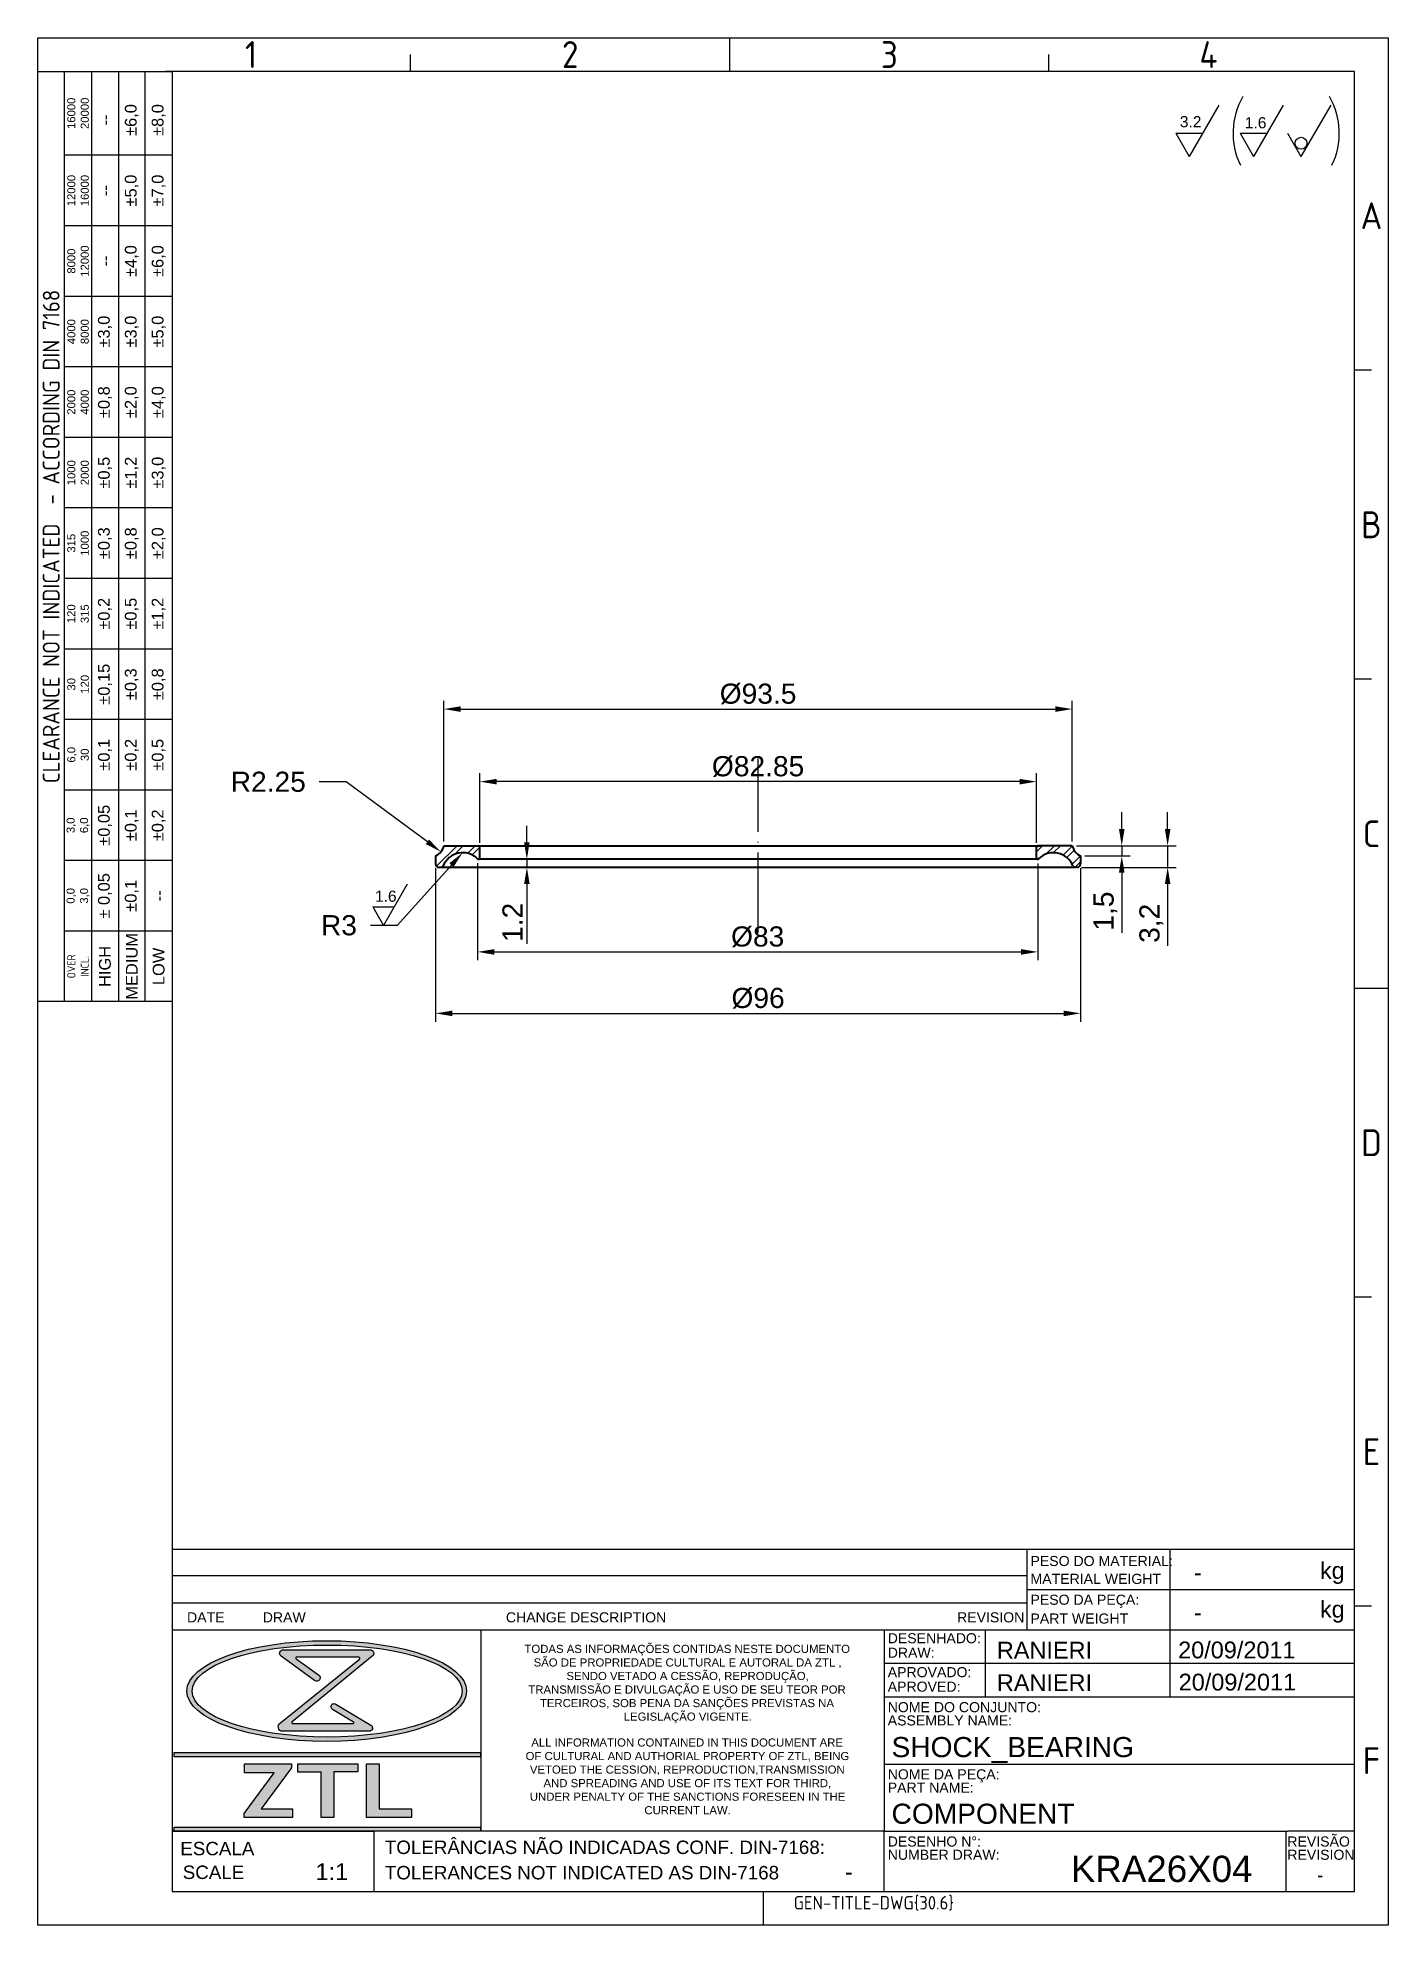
# Model space of a CAD drawing. Header units: millimetres. Extents: x 4519 to 4720, y 1613 to 1894.
import ezdxf
from ezdxf import colors
from ezdxf.entities.mleader import LeaderData, LeaderLine
from ezdxf.enums import TextEntityAlignment as Align
from ezdxf.math import Vec2, Vec3

# ---------------------------------------------------------------- set-up
doc = ezdxf.new("R2010")
doc.units = ezdxf.units.MM
doc.linetypes.add('ACAD_ISO04W100', pattern=[30, 24, -3, 0, -3])
for name, color, linetype, lineweight in [('AM_0', 7, 'Continuous', 40), ('AM_4', 1, 'ACAD_ISO04W100', 25), ('AM_5', 3, 'Continuous', 25)]:
    doc.layers.add(name, color=color, linetype=linetype, lineweight=lineweight)
doc.styles.add('ACISOTS', font='isocp.shx', dxfattribs={"height": 1})
doc.styles.get("Standard").update_dxf_attribs({"font": 'arial.ttf'})
doc.dimstyles.new('ISO-25', dxfattribs={"dimtxt": 3, "dimasz": 2.5, "dimexe": 1.25, "dimexo": 0.625, "dimtad": 1, "dimtxsty": 'Standard', "dimcen": 2.5, "dimadec": 0, "dimazin": 0, "dimtfac": 1, "dimtmove": 0, "dimatfit": 3, "dimfxl": 1, "dimarcsym": 0})

# ---------------------------------------------------------------- blocks, each defined once
blk = doc.blocks.new('*D130')
at = {"layer": 'AM_5', "color": 0, "lineweight": -2}
for p, q in [((4578.11, 1770.76), (4578.11, 1747.89)), ((4674.11, 1770.76), (4674.11, 1747.89)), ((4580.61, 1749.14), (4671.61, 1749.14))]:
    blk.add_line(p, q, dxfattribs=at)
at = {"layer": 'AM_5', "color": 0}
for points in [[(4580.61, 1749.55), (4580.61, 1748.72), (4578.11, 1749.14)], [(4671.61, 1749.55), (4671.61, 1748.72), (4674.11, 1749.14)]]:
    blk.add_solid(points, dxfattribs=at)
at = {"layer": 'Defpoints', "color": 0}
for p in [(4578.11, 1771.38), (4674.11, 1771.38), (4674.11, 1749.14)]:
    blk.add_point(p, dxfattribs=at)
at = {"layer": 'AM_5', "color": 0, "insert": (4626.11, 1751.38), "char_height": 3, "attachment_point": 5}
blk.add_mtext('%%C96', dxfattribs=at)
blk = doc.blocks.new('*D131')
at = {"layer": 'AM_5', "color": 0, "lineweight": -2}
for p, q in [((4687.07, 1776.58), (4687.07, 1779.08)), ((4673.48, 1774.08), (4688.32, 1774.08)), ((4687.07, 1774.08), (4687.07, 1770.88)), ((4674.23, 1770.88), (4688.32, 1770.88)), ((4687.07, 1768.38), (4687.07, 1759.21))]:
    blk.add_line(p, q, dxfattribs=at)
at = {"layer": 'AM_5', "color": 0}
for points in [[(4686.65, 1776.58), (4687.48, 1776.58), (4687.07, 1774.08)], [(4686.65, 1768.38), (4687.48, 1768.38), (4687.07, 1770.88)]]:
    blk.add_solid(points, dxfattribs=at)
at = {"layer": 'Defpoints', "color": 0}
for p in [(4672.86, 1774.08), (4673.61, 1770.88), (4687.07, 1770.88)]:
    blk.add_point(p, dxfattribs=at)
at = {"layer": 'AM_5', "color": 0, "insert": (4684.64, 1762.55), "char_height": 3, "attachment_point": 5, "rotation": 90}
blk.add_mtext('3,2', dxfattribs=at)
blk = doc.blocks.new('*D132')
at = {"layer": 'AM_5', "color": 0, "lineweight": -2}
for p, q in [((4680.24, 1776.58), (4680.24, 1779.08)), ((4673.48, 1774.08), (4681.49, 1774.08)), ((4680.24, 1774.08), (4680.24, 1772.58)), ((4674.73, 1772.58), (4681.49, 1772.58)), ((4680.24, 1770.08), (4680.24, 1761.13))]:
    blk.add_line(p, q, dxfattribs=at)
at = {"layer": 'AM_5', "color": 0}
for points in [[(4679.82, 1776.58), (4680.65, 1776.58), (4680.24, 1774.08)], [(4679.82, 1770.08), (4680.65, 1770.08), (4680.24, 1772.58)]]:
    blk.add_solid(points, dxfattribs=at)
at = {"layer": 'Defpoints', "color": 0}
for p in [(4672.86, 1774.08), (4674.11, 1772.58), (4680.24, 1772.58)]:
    blk.add_point(p, dxfattribs=at)
at = {"layer": 'AM_5', "color": 0, "insert": (4677.81, 1764.36), "char_height": 3, "attachment_point": 5, "rotation": 90}
blk.add_mtext('1,5', dxfattribs=at)
blk = doc.blocks.new('*D133')
at = {"layer": 'AM_5', "color": 0, "lineweight": -2}
for p, q in [((4584.68, 1774.51), (4584.68, 1784.89)), ((4667.53, 1774.51), (4667.53, 1784.89)), ((4665.03, 1783.64), (4587.18, 1783.64))]:
    blk.add_line(p, q, dxfattribs=at)
at = {"layer": 'AM_5', "color": 0}
for points in [[(4587.18, 1784.05), (4587.18, 1783.22), (4584.68, 1783.64)], [(4665.03, 1784.05), (4665.03, 1783.22), (4667.53, 1783.64)]]:
    blk.add_solid(points, dxfattribs=at)
at = {"layer": 'Defpoints', "color": 0}
for p in [(4584.68, 1783.64), (4584.68, 1773.88), (4667.53, 1773.88)]:
    blk.add_point(p, dxfattribs=at)
at = {"layer": 'AM_5', "color": 0, "insert": (4626.11, 1785.88), "char_height": 3, "attachment_point": 5}
blk.add_mtext('%%C82.85', dxfattribs=at)
blk = doc.blocks.new('*D134')
at = {"layer": 'AM_5', "color": 0, "lineweight": -2}
for p, q in [((4584.37, 1771.5), (4584.37, 1757.04)), ((4667.73, 1771.46), (4667.73, 1757.04)), ((4586.87, 1758.29), (4665.23, 1758.29))]:
    blk.add_line(p, q, dxfattribs=at)
at = {"layer": 'AM_5', "color": 0}
for points in [[(4586.87, 1758.71), (4586.87, 1757.87), (4584.37, 1758.29)], [(4665.23, 1758.71), (4665.23, 1757.87), (4667.73, 1758.29)]]:
    blk.add_solid(points, dxfattribs=at)
at = {"layer": 'Defpoints', "color": 0}
for p in [(4584.37, 1772.12), (4667.73, 1772.08), (4667.73, 1758.29)]:
    blk.add_point(p, dxfattribs=at)
at = {"layer": 'AM_5', "color": 0, "insert": (4626.05, 1760.53), "char_height": 3, "attachment_point": 5}
blk.add_mtext('%%C83', dxfattribs=at)
blk = doc.blocks.new('*D135')
at = {"layer": 'AM_5', "color": 0, "lineweight": -2}
for p, q in [((4591.7, 1774.58), (4591.7, 1777.08)), ((4591.07, 1772.08), (4590.45, 1772.08)), ((4591.07, 1770.88), (4590.45, 1770.88)), ((4591.7, 1772.08), (4591.7, 1770.88)), ((4591.7, 1768.38), (4591.7, 1759.49))]:
    blk.add_line(p, q, dxfattribs=at)
at = {"layer": 'AM_5', "color": 0}
for points in [[(4591.28, 1774.58), (4592.11, 1774.58), (4591.7, 1772.08)], [(4591.28, 1768.38), (4592.11, 1768.38), (4591.7, 1770.88)]]:
    blk.add_solid(points, dxfattribs=at)
at = {"layer": 'Defpoints', "color": 0}
for p in [(4591.7, 1772.08), (4591.7, 1770.88), (4591.7, 1770.88)]:
    blk.add_point(p, dxfattribs=at)
at = {"layer": 'AM_5', "color": 0, "insert": (4589.56, 1762.69), "char_height": 3, "attachment_point": 5, "rotation": 90}
blk.add_mtext('1.2', dxfattribs=at)
blk = doc.blocks.new('*D136')
at = {"layer": 'AM_5', "color": 0, "lineweight": -2}
for p, q in [((4579.36, 1774.71), (4579.36, 1795.69)), ((4672.86, 1774.71), (4672.86, 1795.69)), ((4581.86, 1794.44), (4670.36, 1794.44))]:
    blk.add_line(p, q, dxfattribs=at)
at = {"layer": 'AM_5', "color": 0}
for points in [[(4581.86, 1794.86), (4581.86, 1794.02), (4579.36, 1794.44)], [(4670.36, 1794.86), (4670.36, 1794.02), (4672.86, 1794.44)]]:
    blk.add_solid(points, dxfattribs=at)
at = {"layer": 'Defpoints', "color": 0}
for p in [(4672.86, 1794.44), (4579.36, 1774.08), (4672.86, 1774.08)]:
    blk.add_point(p, dxfattribs=at)
at = {"layer": 'AM_5', "color": 0, "insert": (4626.11, 1796.68), "char_height": 3, "attachment_point": 5}
blk.add_mtext('%%C93.5', dxfattribs=at)

msp = doc.modelspace()

# ---------------------------------------------------------------- hatches: boundary and pattern name
h = msp.add_hatch(color=256)
edge = h.paths.add_edge_path()
edge.add_ellipse((4561.91, 1648.251), major_axis=(20.817, 0), ratio=0.3599074, start_angle=191.45916, end_angle=452.8175)
edge.add_ellipse((4561.91, 1648.251), major_axis=(20.817, 0), ratio=0.3599074, start_angle=92.8175, end_angle=191.45916)
edge = h.paths.add_edge_path(flags=16)
edge.add_ellipse((4561.975, 1648.251), major_axis=(20.11, 0), ratio=0.3406642, start_angle=93.06698, end_angle=371.45916)
edge.add_ellipse((4561.975, 1648.251), major_axis=(20.11, 0), ratio=0.3406642, start_angle=11.45916, end_angle=93.06698)
h = msp.add_hatch(color=256)
edge = h.paths.add_edge_path()
edge.add_line((4566.762, 1652.997), (4555.044, 1643.507))
edge.add_arc((4555.357, 1642.924), 0.662, 118.14094, 270)
edge.add_line((4555.357, 1642.261), (4568.243, 1642.261))
edge.add_arc((4568.226, 1642.749), 0.488, 271.96853, 418.91083)
edge.add_line((4568.478, 1643.167), (4563.26, 1646.314))
edge.add_arc((4563.013, 1645.908), 0.475, 58.66819, 238.80525)
edge.add_line((4562.767, 1645.502), (4565.884, 1643.615))
edge.add_arc((4565.815, 1643.517), 0.12, -90, 54.65447, ccw=False)
edge.add_line((4565.815, 1643.397), (4556.834, 1643.397))
edge.add_arc((4556.861, 1643.561), 0.167, 129.23635, 260.82262, ccw=False)
edge.add_line((4556.755, 1643.69), (4568.686, 1653.433))
edge.add_arc((4568.374, 1653.861), 0.529, 306.0702, 450)
edge.add_line((4568.374, 1654.39), (4555.437, 1654.39))
edge.add_arc((4555.417, 1653.878), 0.513, 87.72721, 233.74708)
edge.add_line((4555.114, 1653.464), (4560.083, 1649.82))
edge.add_arc((4560.404, 1650.238), 0.527, 232.47139, 414.7334)
edge.add_line((4560.708, 1650.668), (4557.36, 1653.035))
edge.add_arc((4557.426, 1653.163), 0.144, 90, 242.52347, ccw=False)
edge.add_line((4557.426, 1653.307), (4566.679, 1653.307))
edge.add_arc((4566.651, 1653.134), 0.176, -50.99642, 80.76554, ccw=False)
for points in [[(4539.182, 1638.481), (4584.775, 1638.481), (4584.775, 1639.086), (4539.182, 1639.086)], [(4549.611, 1630.036), (4549.611, 1629.436), (4556.805, 1629.436), (4556.805, 1630.701), (4552.142, 1630.701), (4556.671, 1636.826), (4556.671, 1637.425), (4549.678, 1637.425), (4549.678, 1636.094), (4554.107, 1636.094)], [(4557.604, 1636.161), (4561.068, 1636.161), (4561.068, 1629.436), (4562.966, 1629.436), (4562.966, 1636.227), (4566.529, 1636.227), (4566.529, 1637.425), (4557.604, 1637.425)], [(4574.522, 1629.403), (4574.522, 1630.701), (4569.693, 1630.701), (4569.693, 1637.425), (4567.828, 1637.425), (4567.828, 1629.403)], [(4584.775, 1627.989), (4539.182, 1627.989), (4539.182, 1627.384), (4584.775, 1627.384)]]:
    msp.add_hatch(color=256).paths.add_polyline_path(points)
at = {"layer": 'AM_5'}
h = msp.add_hatch(dxfattribs=at)
h.set_pattern_fill('ANSI32', color=256, scale=0.2, style=0)
h.paths.add_polyline_path([(4584.684, 1773.885, 0.4142136), (4584.484, 1774.085), (4579.359, 1774.085, -0.2293686), (4578.109, 1772.585), (4578.109, 1771.385, 0.4879148), (4578.73, 1770.9, 0.2981643), (4579.248, 1771.08, -0.5475661), (4584.369, 1772.121, 0.6072208), (4584.684, 1772.285)])
h.paths.add_polyline_path([(4672.859, 1774.085), (4667.734, 1774.085, 0.4142136), (4667.534, 1773.885), (4667.534, 1772.285, 0.6072208), (4667.849, 1772.121, -0.5475661), (4672.971, 1771.08, 0.2981643), (4673.488, 1770.9, 0.4879148), (4674.109, 1771.385), (4674.109, 1772.585, -0.2293686)])

# ---------------------------------------------------------------- linework, layer by layer
at = {"color": 135, "lineweight": 25}
for p, q in [((4518.9, 1613.384), (4518.9, 1894.384)), ((4518.9, 1894.384), (4719.9, 1894.384)), ((4621.9, 1889.384), (4621.9, 1894.384)), ((4719.9, 1894.384), (4719.9, 1613.384)), ((4574.4, 1889.384), (4574.4, 1891.884)), ((4669.4, 1889.384), (4669.4, 1891.884)), ((4522.9, 1750.884), (4522.9, 1889.384)), ((4526.9, 1889.384), (4526.9, 1750.884)), ((4530.9, 1889.384), (4530.9, 1750.884)), ((4534.9, 1750.884), (4534.9, 1889.384)), ((4538.9, 1876.884), (4522.9, 1876.884)), ((4538.9, 1866.384), (4522.9, 1866.384)), ((4538.9, 1855.884), (4522.9, 1855.884)), ((4538.9, 1845.384), (4522.9, 1845.384)), ((4717.4, 1844.884), (4714.9, 1844.884)), ((4538.9, 1834.884), (4522.9, 1834.884)), ((4538.9, 1824.384), (4522.9, 1824.384)), ((4538.9, 1813.884), (4522.9, 1813.884)), ((4538.9, 1803.384), (4522.9, 1803.384)), ((4717.4, 1798.884), (4714.9, 1798.884)), ((4538.9, 1792.884), (4522.9, 1792.884)), ((4538.9, 1782.384), (4522.9, 1782.384)), ((4538.9, 1771.884), (4522.9, 1771.884)), ((4538.9, 1761.384), (4522.9, 1761.384)), ((4714.9, 1752.884), (4719.9, 1752.884)), ((4717.4, 1706.884), (4714.9, 1706.884)), ((4717.4, 1660.884), (4714.9, 1660.884)), ((4626.9, 1613.384), (4626.9, 1618.384)), ((4719.9, 1613.384), (4518.9, 1613.384))]:
    msp.add_line(p, q, dxfattribs=at)
for p, q in [((4714.9, 1889.384), (4537.9, 1889.384)), ((4538.9, 1889.384), (4538.9, 1618.384)), ((4714.9, 1618.384), (4714.9, 1889.384)), ((4538.9, 1669.384), (4714.9, 1669.384)), ((4538.9, 1669.384), (4538.9, 1618.384)), ((4538.9, 1669.384), (4666.148, 1669.384)), ((4666.148, 1657.384), (4666.148, 1669.384)), ((4687.4, 1669.384), (4687.4, 1663.384)), ((4714.9, 1618.384), (4714.9, 1669.384)), ((4666.148, 1665.384), (4538.9, 1665.384)), ((4538.9, 1661.384), (4666.148, 1661.384)), ((4666.148, 1663.384), (4714.9, 1663.384)), ((4687.4, 1663.384), (4687.4, 1657.384)), ((4538.9, 1657.384), (4644.9, 1657.384)), ((4584.833, 1657.384), (4584.833, 1627.384)), ((4644.9, 1657.384), (4644.9, 1638.384)), ((4644.9, 1657.384), (4714.9, 1657.384)), ((4659.9, 1657.384), (4659.9, 1647.384)), ((4687.4, 1657.384), (4687.4, 1647.384)), ((4555.437, 1654.39), (4568.374, 1654.39)), ((4644.9, 1652.384), (4714.9, 1652.384)), ((4644.9, 1647.384), (4714.9, 1647.384)), ((4539.182, 1638.481), (4539.182, 1639.086)), ((4539.182, 1639.086), (4584.775, 1639.086)), ((4584.775, 1638.481), (4539.182, 1638.481)), ((4584.775, 1639.086), (4584.775, 1638.481)), ((4644.9, 1638.384), (4644.9, 1627.384)), ((4549.611, 1630.036), (4554.107, 1636.094)), ((4549.678, 1636.094), (4549.678, 1637.425)), ((4549.678, 1637.425), (4556.671, 1637.425)), ((4554.107, 1636.094), (4549.678, 1636.094)), ((4556.671, 1636.826), (4552.142, 1630.701)), ((4556.671, 1637.425), (4556.671, 1636.826)), ((4557.604, 1636.161), (4557.604, 1637.425)), ((4557.604, 1637.425), (4566.529, 1637.425)), ((4561.068, 1636.161), (4557.604, 1636.161)), ((4561.068, 1629.436), (4561.068, 1636.161)), ((4562.966, 1636.227), (4562.966, 1629.436)), ((4566.529, 1636.227), (4562.966, 1636.227)), ((4566.529, 1637.425), (4566.529, 1636.227)), ((4567.828, 1629.403), (4567.828, 1637.425)), ((4567.828, 1637.425), (4569.693, 1637.425)), ((4569.693, 1637.425), (4569.693, 1630.701)), ((4644.9, 1637.384), (4714.9, 1637.384)), ((4549.611, 1629.436), (4549.611, 1630.036)), ((4552.142, 1630.701), (4556.805, 1630.701)), ((4556.805, 1630.701), (4556.805, 1629.436)), ((4569.693, 1630.701), (4574.522, 1630.701)), ((4574.522, 1630.701), (4574.522, 1629.403)), ((4538.9, 1627.384), (4568.9, 1627.384)), ((4644.9, 1627.384), (4538.9, 1627.384)), ((4539.182, 1627.989), (4584.775, 1627.989)), ((4539.182, 1627.384), (4539.182, 1627.989)), ((4584.775, 1627.384), (4539.182, 1627.384)), ((4556.805, 1629.436), (4549.611, 1629.436)), ((4562.966, 1629.436), (4561.068, 1629.436)), ((4574.522, 1629.403), (4567.828, 1629.403)), ((4568.9, 1627.384), (4568.9, 1618.384)), ((4584.775, 1627.989), (4584.775, 1627.384)), ((4644.9, 1618.384), (4644.9, 1627.384)), ((4644.9, 1627.384), (4704.9, 1627.384)), ((4704.654, 1627.384), (4704.654, 1618.384)), ((4714.9, 1627.384), (4704.9, 1627.384)), ((4538.9, 1618.384), (4714.9, 1618.384)), ((4538.9, 1618.384), (4714.9, 1618.384))]:
    msp.add_line(p, q)
msp.add_lwpolyline([(4538.9, 1889.384), (4538.9, 1750.884), (4518.9, 1750.884), (4518.9, 1889.384)], close=True, dxfattribs=at)
msp.add_lwpolyline([(4555.437, 1654.39), (4568.374, 1654.39, -0.7260746), (4568.686, 1653.433), (4556.755, 1643.69, 0.646844), (4556.834, 1643.397), (4565.815, 1643.397, 0.7309147), (4565.884, 1643.615), (4562.767, 1645.502, -1.0011968), (4563.26, 1646.314), (4568.478, 1643.167, -0.7463434), (4568.243, 1642.261), (4555.357, 1642.261, -0.7802957), (4555.044, 1643.507), (4566.762, 1652.997, 0.6479319), (4566.679, 1653.307), (4557.426, 1653.307, 0.7849705), (4557.36, 1653.035), (4560.708, 1650.668, -1.0199372), (4560.083, 1649.82), (4555.114, 1653.464, -0.7400952), (4555.437, 1654.39, -0.2577936)], format="xyb")
for centre, major_axis, ratio in [((4561.91, 1648.251), (-20.817, 0), 0.3599074), ((4561.975, 1648.251), (-20.11, 0), 0.3406642)]:
    msp.add_ellipse(centre, major_axis=major_axis, ratio=ratio)
at = {"layer": 'AM_0'}
for p, q in [((4579.359, 1774.085), (4583.962, 1774.085)), ((4579.359, 1774.085), (4584.484, 1774.085)), ((4583.962, 1774.085), (4668.256, 1774.085)), ((4584.684, 1772.285), (4584.684, 1773.885)), ((4667.534, 1772.285), (4667.534, 1773.885)), ((4672.859, 1774.085), (4667.734, 1774.085)), ((4672.859, 1774.085), (4668.256, 1774.085)), ((4578.109, 1772.585), (4578.109, 1771.385)), ((4578.609, 1770.885), (4578.852, 1770.885)), ((4578.852, 1770.885), (4673.367, 1770.885)), ((4667.734, 1772.085), (4584.484, 1772.085)), ((4673.609, 1770.885), (4673.367, 1770.885)), ((4674.109, 1772.585), (4674.109, 1771.385))]:
    msp.add_line(p, q, dxfattribs=at)
for centre, radius, start, end in [((4577.185, 1774.626), 2.24, 294.35762, 346.03123), ((4584.484, 1773.885), 0.2, 0, 90), ((4667.734, 1773.885), 0.2, 90, 180), ((4675.033, 1774.626), 2.24, 193.96877, 245.64238), ((4578.609, 1771.385), 0.5, 180, 270), ((4578.852, 1771.385), 0.5, 270, 322.37707), ((4582.141, 1769.963), 3.102, 44.08783, 158.9023), ((4584.484, 1772.285), 0.2, 234.93203, 0), ((4667.734, 1772.285), 0.2, 180, 305.06797), ((4670.077, 1769.963), 3.102, 21.0977, 135.91217), ((4673.367, 1771.385), 0.5, 217.62293, 270), ((4673.609, 1771.385), 0.5, 270, 0)]:
    msp.add_arc(centre, radius, start, end, dxfattribs=at)
at = {"layer": 'AM_4', "ltscale": 0.5}
msp.add_line((4626.109, 1761.087), (4626.109, 1787.083), dxfattribs=at)
at = {"layer": 'AM_5'}
for p, q in [((4694.701, 1884.369), (4690.274, 1876.702)), ((4704.286, 1884.369), (4699.86, 1876.702)), ((4711.335, 1884.369), (4706.908, 1876.702)), ((4688.262, 1880.187), (4692.286, 1880.187)), ((4688.262, 1880.187), (4690.274, 1876.702)), ((4697.848, 1880.187), (4701.872, 1880.187)), ((4697.848, 1880.187), (4699.86, 1876.702)), ((4704.896, 1880.187), (4706.908, 1876.702)), ((4573.904, 1768.369), (4570.363, 1762.236)), ((4568.753, 1765.024), (4571.972, 1765.024)), ((4568.753, 1765.024), (4570.363, 1762.236))]:
    msp.add_line(p, q, dxfattribs=at)
msp.add_circle((4706.916, 1878.677), 0.892, dxfattribs=at)
for centre, start, end in [((4707.636, 1880.18), 149.81687, 205.95777), ((4701.779, 1880.18), 334.04223, 30.18313)]:
    msp.add_arc(centre, 10.835, start, end, dxfattribs=at)

# ---------------------------------------------------------------- texts
at = {"color": 135, "lineweight": 25, "style": 'ACISOTS'}
for s, p in [('1', (4550.65, 1891.884)), ('2', (4598.15, 1891.884)), ('3', (4645.65, 1891.884)), ('4', (4693.15, 1891.884)), ('A', (4717.4, 1867.884)), ('B', (4717.4, 1821.884)), ('C', (4717.4, 1775.884)), ('D', (4717.4, 1729.884)), ('E', (4717.4, 1683.884)), ('F', (4717.4, 1637.884))]:
    msp.add_text(s, height=4, dxfattribs=at).set_placement(p, align=Align.MIDDLE)
for s, height, p in [('PESO DO MATERIAL:', 1.5, (4666.651, 1666.862)), ('kg', 2.5, (4709.733, 1664.944)), ('MATERIAL WEIGHT', 1.5, (4666.651, 1664.205)), ('PESO DA PEÇA:', 1.5, (4666.651, 1661.097)), ('kg', 2.5, (4709.733, 1659.177)), ('DATE', 1.5, (4541.115, 1658.474)), ('DRAW', 1.5, (4552.384, 1658.474)), ('CHANGE DESCRIPTION', 1.5, (4588.577, 1658.474)), ('REVISION', 1.5, (4655.726, 1658.474)), ('PART WEIGHT', 1.5, (4666.651, 1658.298)), ('DESENHADO:', 1.5, (4645.404, 1655.365)), ('DRAW:', 1.5, (4645.404, 1653.207)), ('APROVADO:', 1.5, (4645.404, 1650.313)), ('APROVED:', 1.5, (4645.404, 1648.155)), ('ASSEMBLY NAME:', 1.5, (4645.404, 1643.128)), ('NOME DO CONJUNTO:', 1.5, (4645.404, 1645.103)), ('NOME DA PEÇA:', 1.5, (4645.404, 1635.103)), ('PART NAME:', 1.5, (4645.404, 1633.128)), ('REVISÃO', 1.5, (4704.877, 1625.103)), ('ESCALA', 2, (4540.112, 1623.802)), ('TOLERÂNCIAS NÃO INDICADAS CONF. DIN-7168:', 2, (4570.556, 1623.988)), ('DESENHO N%%d:', 1.5, (4645.404, 1625.103)), ('NUMBER DRAW:', 1.5, (4645.404, 1623.128)), ('REVISION', 1.5, (4704.877, 1623.128)), ('SCALE', 2, (4540.474, 1620.268)), ('TOLERANCES NOT INDICATED AS DIN-7168', 2, (4570.556, 1620.213))]:
    msp.add_text(s, height=height).set_placement(p)
at = {"color": 135, "lineweight": 25, "attachment_point": 5, "rotation": 90}
for s, insert, char_height, width in [('16000\\P20000', (4524.9, 1883.134), 1.2, 12.5), ('--', (4528.9, 1882.134), 1.75, 10.5), ('±6,0', (4532.9, 1882.134), 1.75, 10.5), ('±8,0', (4536.9, 1882.134), 1.75, 10.5), ('12000\\P16000', (4524.9, 1871.634), 1.2, 10.5), ('--', (4528.9, 1871.634), 1.75, 10.5), ('±5,0', (4532.9, 1871.634), 1.75, 10.5), ('±7,0', (4536.9, 1871.634), 1.75, 10.5), ('8000\\P12000', (4524.9, 1861.134), 1.2, 10.5), ('±4,0', (4532.9, 1861.134), 1.75, 10.5), ('±6,0', (4536.9, 1861.134), 1.75, 10.5), ('--', (4528.9, 1861.134), 1.75, 10.5), ('{\\Fisocp.shx|c0;CLEARANCE NOT INDICATED  - ACCORDING DIN 7168}', (4520.9, 1820.134), 2.5, 138.5), ('4000\\P8000', (4524.9, 1850.634), 1.2, 10.5), ('±3,0', (4528.9, 1850.634), 1.75, 10.5), ('±3,0', (4532.9, 1850.634), 1.75, 10.5), ('±5,0', (4536.9, 1850.634), 1.75, 10.5), ('2000\\P4000', (4524.9, 1840.134), 1.2, 10.5), ('±0,8', (4528.9, 1840.134), 1.75, 10.5), ('±2,0', (4532.9, 1840.134), 1.75, 10.5), ('±4,0', (4536.9, 1840.134), 1.75, 10.5), ('1000\\P2000', (4524.9, 1829.634), 1.2, 10.5), ('±0,5', (4528.9, 1829.634), 1.75, 10.5), ('±1,2', (4532.9, 1829.634), 1.75, 10.5), ('±3,0', (4536.9, 1829.634), 1.75, 10.5), ('315\\P1000', (4524.9, 1819.134), 1.2, 10.5), ('±0,3', (4528.9, 1819.134), 1.75, 10.5), ('±0,8', (4532.9, 1819.134), 1.75, 10.5), ('±2,0', (4536.9, 1819.134), 1.75, 10.5), ('120\\P315', (4524.9, 1808.634), 1.2, 10.5), ('±0,2', (4528.9, 1808.634), 1.75, 10.5), ('±0,5', (4532.9, 1808.634), 1.75, 10.5), ('±1,2', (4536.9, 1808.634), 1.75, 10.5), ('30\\P120', (4524.9, 1798.134), 1.2, 10.5), ('±0,15', (4528.9, 1798.134), 1.75, 10.5), ('±0,3', (4532.9, 1798.134), 1.75, 10.5), ('±0,8', (4536.9, 1798.134), 1.75, 10.5), ('6,0\\P30', (4524.9, 1787.634), 1.2, 10.5), ('±0,1', (4528.9, 1787.634), 1.75, 10.5), ('±0,2', (4532.9, 1787.634), 1.75, 10.5), ('±0,5', (4536.9, 1787.634), 1.75, 10.5), ('±0,05', (4528.9, 1777.134), 1.75, 10.5), ('±0,1', (4532.9, 1777.134), 1.75, 10.5), ('±0,2', (4536.9, 1777.134), 1.75, 10.5), ('3,0\\P6,0', (4524.9, 1777.134), 1.2, 10.5), ('0,0\\P3,0', (4524.9, 1766.634), 1.2, 10.5), ('± 0,05', (4528.9, 1766.634), 1.75, 10.5), ('\\pt4.79529;±0,1', (4532.9, 1766.634), 1.75, 10.5), ('--', (4536.9, 1766.634), 1.75, 10.5), ('MEDIUM', (4532.9, 1756.134), 1.75, 10.5), ('{\\Fisocp.shx|c0;OVER\\PINCL.}', (4524.9, 1756.134), 1.2, 10.5), ('HIGH', (4528.9, 1756.134), 1.75, 10.5), ('LOW', (4536.9, 1756.134), 1.75, 10.5)]:
    msp.add_mtext(s, dxfattribs=dict(at, insert=insert, char_height=char_height, width=width))
at = {"linetype": 'Continuous', "char_height": 1.21, "attachment_point": 1}
for s, insert in [('\\pi-0.030453;TODAS AS INFORMAÇÕES CONTIDAS NESTE DOCUMENTO \\P\\pi1.3368;SÃO DE PROPRIEDADE CULTURAL E AUTORAL DA ZTL , \\P\\pi6.2214;SENDO VETADO A CESSÃO, REPRODUÇÃO, \\P\\pi0.5502;TRANSMISSÃO E DIVULGAÇÃO E USO DE SEU TEOR POR \\P\\pi2.2748;TERCEIROS, SOB PENA DA SANÇÕES PREVISTAS NA \\P\\pi14.743;LEGISLAÇÃO VIGENTE.', (4591.366, 1655.132)), ('\\pi0.99054;ALL INFORMATION CONTAINED IN THIS DOCUMENT ARE \\P\\pi0.14494;OF CULTURAL AND AUTHORIAL PROPERTY OF ZTL, BEING  \\P\\pi0.78254;VETOED THE CESSION, REPRODUCTION,TRANSMISSION \\P\\pi2.8043;AND SPREADING AND USE OF ITS TEXT FOR THIRD, \\P\\pi0.77387;UNDER PENALTY OF THE SANCTIONS FORESEEN IN THE \\P\\pi17.825;CURRENT LAW.', (4591.366, 1641.199))]:
    msp.add_mtext_dynamic_manual_height_columns(s, width=48.28462, gutter_width=12.5, heights=[0], dxfattribs=dict(at, insert=insert))
for p in [(4690.961, 1665.911), (4690.961, 1659.961)]:
    msp.add_attdef('-', text='', height=2.5).set_placement(p, align=Align.MIDDLE_LEFT)
for tag, p, height in [('RANIERI', (4661.653, 1653.089), 2.5), ('20/09/2011', (4688.629, 1653.118), 2.5), ('RANIERI', (4661.651, 1648.251), 2.5), ('20/09/2011', (4688.71, 1648.334), 2.5), ('SHOCK_BEARING', (4645.969, 1638.409), 3), ('COMPONENT', (4645.969, 1628.484), 3), ('KRA26X04', (4672.663, 1619.825), 3.911)]:
    msp.add_attdef(tag, p, '', height=height)
for tag, height, p in [('1:1', 2.5, (4562.676, 1621.362)), ('-', 2.5, (4639.608, 1621.362)), ('-', 1.956, (4709.759, 1620.873))]:
    msp.add_attdef(tag, text='', height=height).set_placement(p, align=Align.MIDDLE_CENTER)
at = {"color": 135, "style": 'ACISOTS'}
msp.add_attdef('GEN-TITLE-DWG{30.6}', (4631.404, 1615.73), '', height=2, dxfattribs=at)
at = {"layer": 'AM_5', "char_height": 1.656, "attachment_point": 1}
for s, insert in [('3.2', (4688.884, 1882.717)), ('1.6', (4698.556, 1882.557)), ('1.6', (4569.091, 1767.411))]:
    msp.add_mtext_dynamic_manual_height_columns(s, width=18.23779, gutter_width=12.5, heights=[0], dxfattribs=dict(at, insert=insert))

# ---------------------------------------------------------------- dimensions: what is measured, and where the dimension line sits
at = {"layer": 'AM_5'}
for base, p1, p2, text, picture, middle in [((4672.859, 1794.439), (4579.359, 1774.085), (4672.859, 1774.085), '%%C93.5', '*D136', (4626.109, 1796.68)), ((4584.684, 1783.636), (4667.534, 1773.885), (4584.684, 1773.885), '%%C82.85', '*D133', (4626.109, 1785.877)), ((4674.109, 1749.138), (4578.109, 1771.385), (4674.109, 1771.385), '%%C96', '*D130', (4626.109, 1751.379)), ((4667.734, 1758.289), (4584.369, 1772.121), (4667.734, 1772.085), '%%C83', '*D134', (4626.052, 1760.53))]:
    dim = msp.add_linear_dim(base=base, p1=p1, p2=p2, text=text, dimstyle='ISO-25', dxfattribs=at)
    dim.commit()
    dim.dimension.update_dxf_attribs({"geometry": picture, "text_midpoint": middle})
for base, p2, picture, middle in [((4687.065, 1770.885), (4673.609, 1770.885), '*D131', (4684.638, 1762.545)), ((4680.237, 1772.585), (4674.109, 1772.585), '*D132', (4677.809, 1764.359))]:
    dim = msp.add_linear_dim(base=base, p1=(4672.859, 1774.085), p2=p2, angle=90, dimstyle='ISO-25', dxfattribs=at)
    dim.commit()
    dim.dimension.update_dxf_attribs({"geometry": picture, "text_midpoint": middle})
dim = msp.add_linear_dim(base=(4591.695, 1770.885), p1=(4591.695, 1772.085), p2=(4591.695, 1770.885), angle=90, text='1.2', dimstyle='ISO-25', dxfattribs=at)
dim.commit()
dim.dimension.update_dxf_attribs({"geometry": '*D135', "text_midpoint": (4589.564, 1762.685)})

# ---------------------------------------------------------------- leaders
ml = msp.add_multileader_mtext('Standard', dxfattribs=at)
ml.set_content('R2.25', color=256)
ml.set_leader_properties()
ml.build(insert=Vec2(0, 0))
ml.multileader.update_dxf_attribs({"arrow_head_size": 2.5})
ctx = ml.context
ctx.base_point, ctx.char_height, ctx.arrow_head_size, ctx.plane_origin = Vec3(4546.111, 1783.598), 3, 2.5, Vec3(4578.906, 1773.191)
ctx.text_align_type = 2
notes = []
notes.append((ctx, [(0, (1, 1, 0), (4564.797, 1783.598), (-1, 0), 4, [(0, [(4578.906, 1773.191)], 0, [])])]))
ctx.mtext.insert, ctx.mtext.alignment, ctx.mtext.flow_direction = Vec3(4558.797, 1785.123), 3, 5
ml = msp.add_multileader_mtext('Standard', dxfattribs=at)
ml.set_content('R3', color=256)
ml.set_leader_properties()
ml.build(insert=Vec2(0, 0))
ml.multileader.update_dxf_attribs({"arrow_head_size": 2.5})
ctx = ml.context
ctx.base_point, ctx.char_height, ctx.arrow_head_size, ctx.plane_origin = Vec3(4559.564, 1762.236), 3, 2.5, Vec3(4582.141, 1773.065)
ctx.text_align_type = 2
notes.append((ctx, [(0, (1, 1, 0), (4572.402, 1762.236), (-1, 0), 4, [(0, [(4582.141, 1773.065)], 0, [])])]))
ctx.mtext.insert, ctx.mtext.alignment, ctx.mtext.flow_direction = Vec3(4566.402, 1763.762), 3, 5
for ctx, leaders in notes:
    for number, flags, end, landing, length, lines in leaders:
        leader = LeaderData()
        leader.index, (leader.has_last_leader_line, leader.has_dogleg_vector, leader.attachment_direction) = number, flags
        leader.last_leader_point, leader.dogleg_vector, leader.dogleg_length = Vec3(end), Vec3(landing), length
        for number, points, colour, breaks in lines:
            line = LeaderLine()
            line.index, line.vertices, line.color, line.breaks = number, Vec3.list(points), colors.encode_raw_color(colour), breaks
            leader.lines.append(line)
        ctx.leaders.append(leader)

doc.saveas('drawing.dxf')
